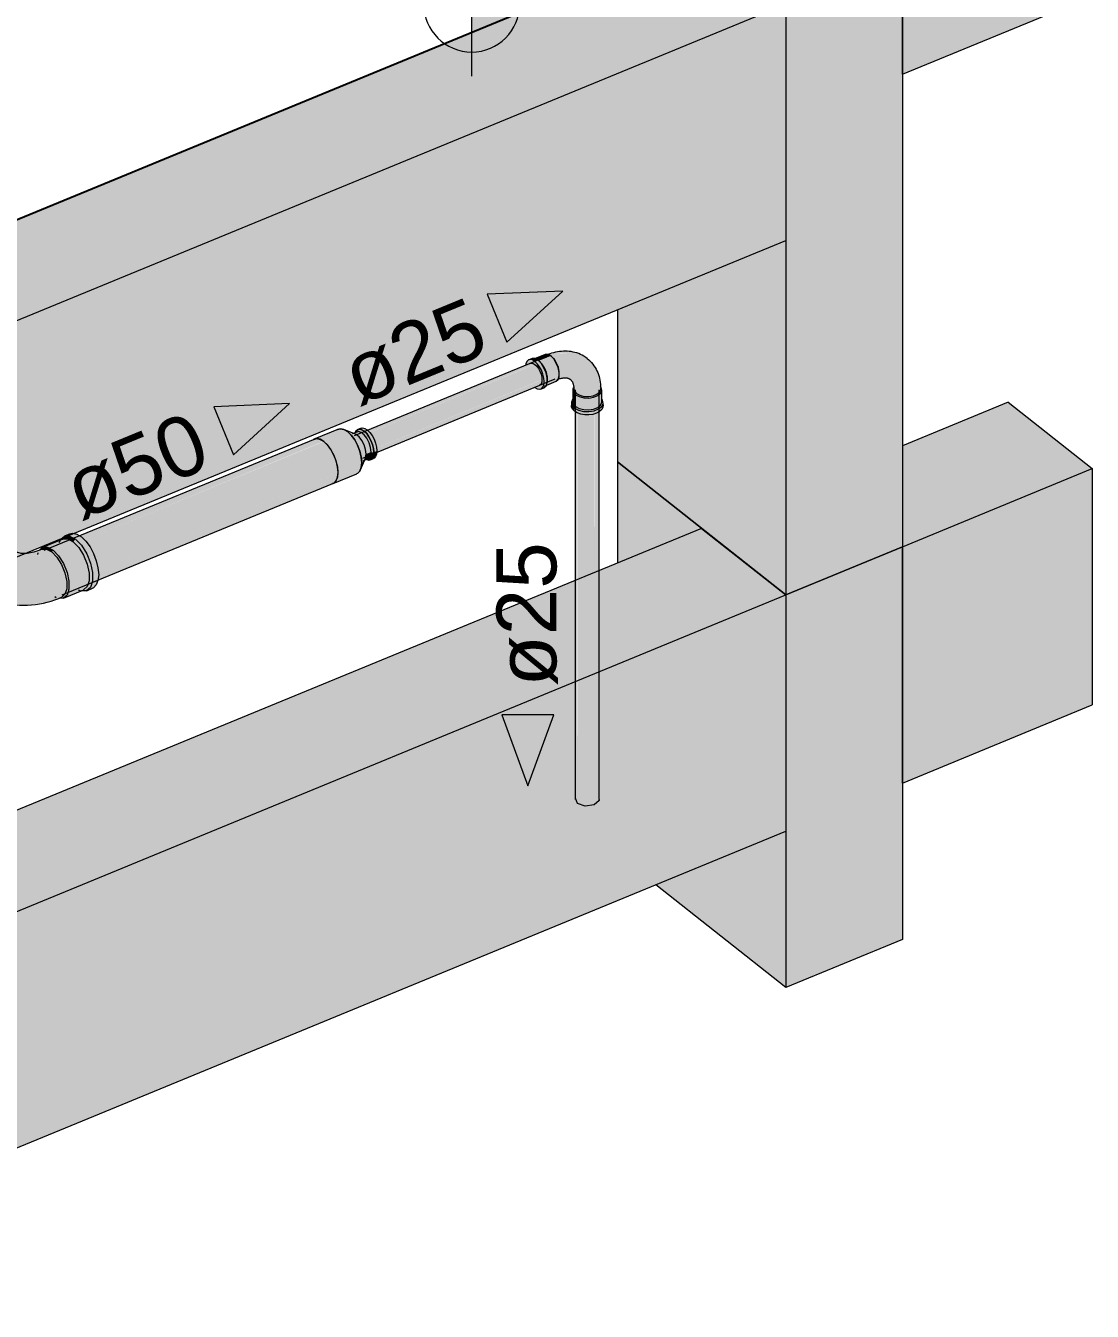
# Model space of a CAD drawing. Header units: metres. Extents: x 34 to 87, y -2.3 to 19.3.
# Drawn here: x 60.53 to 61.643, y 15.504 to 16.845 of the extents above; entities that cross this region are included whole.
import ezdxf

# ---------------------------------------------------------------- set-up
doc = ezdxf.new("R2010")
doc.units = ezdxf.units.M
for name, color, linetype, lineweight in [('A-COLS', 7, 'Continuous', 5), ('G-ANNO-DIMS', 7, 'Continuous', 5), ('P-PIPE', 7, 'Continuous', 5), ('P-PIPE-IDEN', 7, 'Continuous', 5), ('S-BEAM', 7, 'Continuous', 5)]:
    doc.layers.add(name, color=color, linetype=linetype, lineweight=lineweight)
doc.layers.add('A-FLOR', color=7, linetype='Continuous', lineweight=9, true_color=0x007f00)
doc.styles.add('Arial', font='arial.ttf', dxfattribs={"height": 0.0625})

# ---------------------------------------------------------------- blocks, each defined once
blk = doc.blocks.new('IFC_ifc-4-3D_DT_02')
at = {"layer": 'A-COLS', "true_color": 0x373737}
for points in [[(33.3939, 16.2515), (33.5155, 16.3016), (33.5155, 16.9177), (33.3939, 16.8676), (33.3939, 16.2981)], [(33.3939, 16.2515), (33.3939, 16.6212), (33.2183, 16.5489), (33.2183, 16.3903), (33.335, 16.2981)], [(33.3939, 15.8421), (33.5155, 15.8922), (33.5155, 16.3016), (33.3939, 16.2515), (33.3939, 16.0372)]]:
    blk.add_hatch(color=250, dxfattribs=at).paths.add_polyline_path(points)
h = blk.add_hatch(color=250, dxfattribs=at)
h.paths.add_polyline_path([(33.3939, 15.8421), (33.3939, 16.0051), (33.2583, 15.9493)])
h.paths.add_polyline_path([(33.2183, 16.2848), (33.3061, 16.3209), (33.2183, 16.3903), (33.2183, 16.2981)])
at = {"layer": 'S-BEAM', "true_color": 0x767657}
for points in [[(33.5155, 16.7944), (33.7136, 16.876), (33.7136, 16.9992), (33.5155, 16.9177), (33.5155, 16.815)], [(33.5155, 16.3016), (33.7136, 16.3832), (33.6259, 16.4525), (33.5155, 16.4071), (33.5155, 16.3832)], [(33.5155, 16.0552), (33.7136, 16.1367), (33.7136, 16.3832), (33.5155, 16.3016), (33.5155, 16.2515)], [(32.1776, 15.5044), (33.3939, 16.0051), (33.3939, 16.2515), (33.1993, 16.1715), (33.1993, 16.0372), (33.1943, 16.0325), (33.185, 16.0313), (33.1768, 16.0341), (33.1746, 16.0395), (33.1745, 16.1612), (32.1776, 15.7509)]]:
    blk.add_hatch(color=47, dxfattribs=at).paths.add_polyline_path(points)
h = blk.add_hatch(color=47, dxfattribs=at)
h.paths.add_polyline_path([(32.1776, 16.3669), (32.5268, 16.5106), (32.5268, 16.6162), (32.1776, 16.4724), (32.1776, 16.4363)])
h.paths.add_polyline_path([(32.5765, 16.5311), (33.3939, 16.8676), (33.3061, 16.937), (32.5765, 16.6366), (32.5765, 16.5566)])
h = blk.add_hatch(color=47, dxfattribs=at)
h.paths.add_polyline_path([(32.1776, 16.1205), (32.5401, 16.2697), (32.532, 16.2834), (32.527, 16.2983), (32.5255, 16.3087), (32.5249, 16.3162), (32.5241, 16.3172), (32.5231, 16.3229), (32.5229, 16.3396), (32.5221, 16.3406), (32.521, 16.3467), (32.5213, 16.3544), (32.5241, 16.3592), (32.5268, 16.3617), (32.5268, 16.5106), (32.1776, 16.3669)])
h.paths.add_polyline_path([(32.6027, 16.2955), (32.6397, 16.311), (32.6419, 16.3128), (32.649, 16.3154), (32.6504, 16.3158), (32.6515, 16.3156), (33.3939, 16.6212), (33.3939, 16.8676), (32.5765, 16.5311), (32.5766, 16.3618), (32.5804, 16.3578), (32.5822, 16.353), (32.5823, 16.3441), (32.5802, 16.339), (32.5802, 16.3205), (32.579, 16.3173), (32.5808, 16.3075), (32.5845, 16.301), (32.5898, 16.2969), (32.5943, 16.2956), (32.5995, 16.2955)])
h = blk.add_hatch(color=47, dxfattribs=at)
h.paths.add_polyline_path([(32.1776, 15.7509), (33.1746, 16.1613), (33.1745, 16.2667), (32.1776, 15.8564), (32.1776, 15.7812)])
h.paths.add_polyline_path([(33.1993, 16.1715), (33.3939, 16.2515), (33.3061, 16.3209), (33.1994, 16.277), (33.1994, 16.2515)])
at = {"layer": 'A-COLS', "color": 253, "lineweight": 18, "true_color": 0xaaaaaa}
for p, q in [((33.5155, 16.9177), (33.5155, 16.3016)), ((33.3939, 16.8676), (33.3939, 16.2515)), ((33.2183, 16.5489), (33.2183, 16.3903)), ((33.2183, 16.3903), (33.3939, 16.2515)), ((33.2183, 16.3903), (33.2183, 16.2848)), ((33.3939, 16.2515), (33.2183, 16.3903)), ((33.3939, 16.2515), (33.5155, 16.3016)), ((33.5155, 16.3016), (33.3939, 16.2515)), ((33.5155, 16.3016), (33.5155, 15.8922)), ((33.3939, 16.2515), (33.3939, 15.8421)), ((33.3939, 15.8421), (33.2583, 15.9493)), ((33.5155, 15.8922), (33.3939, 15.8421))]:
    blk.add_line(p, q, dxfattribs=at)
at = {"layer": 'A-FLOR', "color": 9, "lineweight": 25, "true_color": 0xaad4aa}
blk.add_line((32.1776, 16.4724), (33.3061, 16.937), dxfattribs=at)
at = {"layer": 'S-BEAM', "color": 253, "lineweight": 18, "true_color": 0xaaaaaa}
for p, q in [((33.3061, 16.937), (32.1776, 16.4724)), ((33.5155, 16.7944), (33.5155, 16.9177)), ((32.1776, 16.3669), (33.3939, 16.8676)), ((33.3939, 16.8676), (33.3939, 16.6212)), ((33.5155, 16.7944), (33.7136, 16.876)), ((32.1776, 16.1205), (33.3939, 16.6212)), ((33.6259, 16.4525), (33.5155, 16.4071)), ((33.6259, 16.4525), (33.7136, 16.3832)), ((33.5155, 16.3016), (33.7136, 16.3832)), ((33.7136, 16.3832), (33.7136, 16.1367)), ((33.3061, 16.3209), (32.1776, 15.8564)), ((33.3061, 16.3209), (33.3939, 16.2515)), ((33.5155, 16.0552), (33.5155, 16.3016)), ((32.1776, 15.7509), (33.3939, 16.2515)), ((33.3939, 16.2515), (33.3939, 16.0051)), ((33.5155, 16.0552), (33.7136, 16.1367)), ((32.1776, 15.5044), (33.3939, 16.0051))]:
    blk.add_line(p, q, dxfattribs=at)
blk = doc.blocks.new('AF_Soldavel_Bucha de Reducao Longa - Standard-3698040-3D_DT_02')
at = {"layer": 'P-PIPE', "true_color": 0x69503c}
for points in [[(32.927, 16.3792), (32.9517, 16.3894), (32.9511, 16.3957), (32.9498, 16.4013), (32.9474, 16.4075), (32.9444, 16.4132), (32.9403, 16.4185), (32.937, 16.4218), (32.9332, 16.4241), (32.9296, 16.4248), (32.9243, 16.423), (32.9042, 16.4145), (32.9049, 16.4146), (32.9087, 16.4137), (32.9127, 16.4112), (32.9162, 16.4077), (32.9197, 16.4029), (32.923, 16.3966), (32.9252, 16.3904), (32.9266, 16.3843), (32.927, 16.3793)], [(32.9517, 16.3894), (32.9563, 16.3984), (32.9558, 16.4031), (32.9537, 16.409), (32.9515, 16.4132), (32.949, 16.4164), (32.9456, 16.419), (32.9337, 16.4238), (32.937, 16.4218), (32.9418, 16.4167), (32.9447, 16.4126), (32.9474, 16.4075), (32.9503, 16.3992), (32.9513, 16.394), (32.9516, 16.3912)], [(32.9643, 16.4003), (32.9635, 16.406), (32.9622, 16.4103), (32.9607, 16.4138), (32.9581, 16.4181), (32.9557, 16.4209), (32.9542, 16.4223), (32.9511, 16.4239), (32.949, 16.4242), (32.947, 16.4236), (32.9455, 16.4218), (32.9453, 16.4206), (32.9482, 16.4218), (32.9517, 16.4205), (32.9545, 16.4181), (32.9576, 16.4138), (32.9599, 16.4086), (32.9611, 16.4042), (32.9617, 16.4005), (32.9639, 16.4003)], [(32.9643, 16.4003), (32.9675, 16.4016), (32.9667, 16.4073), (32.9655, 16.4114), (32.9646, 16.4139), (32.9617, 16.4189), (32.9589, 16.4222), (32.9569, 16.424), (32.9543, 16.4253), (32.9525, 16.4256), (32.9482, 16.4241), (32.9493, 16.4243), (32.9517, 16.4238), (32.9549, 16.4217), (32.957, 16.4195), (32.9601, 16.4149), (32.9619, 16.4112), (32.9633, 16.4068), (32.9641, 16.4025), (32.9642, 16.4011)], [(32.921, 16.3675), (32.923, 16.3684), (32.9252, 16.3709), (32.9266, 16.3749), (32.9269, 16.3806), (32.9263, 16.3857), (32.9248, 16.3919), (32.9223, 16.398), (32.9192, 16.4036), (32.9156, 16.4083), (32.9123, 16.4116), (32.9084, 16.4139), (32.9045, 16.4146), (32.9049, 16.4145), (32.9092, 16.4133), (32.9125, 16.4112), (32.9166, 16.4069), (32.9198, 16.4025), (32.9229, 16.3966), (32.9254, 16.3891), (32.9265, 16.3838), (32.9268, 16.3782), (32.9263, 16.3741), (32.9246, 16.3703), (32.9223, 16.3681)], [(32.9563, 16.3984), (32.9615, 16.4005), (32.9608, 16.4055), (32.9588, 16.4114), (32.9569, 16.415), (32.9542, 16.4185), (32.9511, 16.421), (32.9482, 16.4218), (32.9438, 16.4197), (32.9466, 16.4183), (32.9493, 16.4159), (32.9525, 16.4114), (32.9544, 16.4075), (32.9558, 16.4025), (32.9562, 16.3996)], [(32.9498, 16.3806), (32.9559, 16.3954), (32.9559, 16.3977), (32.9517, 16.3894), (32.9512, 16.3845)], [(32.9548, 16.3923), (32.9596, 16.3946), (32.961, 16.3971), (32.9615, 16.4005), (32.9563, 16.3984), (32.9553, 16.3936), (32.9548, 16.3923)], [(32.9593, 16.3921), (32.9613, 16.3927), (32.9632, 16.395), (32.964, 16.3971), (32.9643, 16.4003), (32.9614, 16.4003), (32.9606, 16.3962), (32.959, 16.394), (32.9563, 16.3929), (32.9571, 16.3925), (32.9582, 16.3923)], [(32.9613, 16.3927), (32.9649, 16.3943), (32.9662, 16.3957), (32.9672, 16.3983), (32.9675, 16.4016), (32.9643, 16.4003), (32.9639, 16.3969), (32.9627, 16.394), (32.9622, 16.3936)], [(32.9227, 16.368), (32.9475, 16.3783), (32.9498, 16.3806), (32.9512, 16.3845), (32.9517, 16.3894), (32.927, 16.3792), (32.9264, 16.374), (32.9249, 16.3704), (32.9227, 16.3681)]]:
    blk.add_hatch(color=27, dxfattribs=at).paths.add_polyline_path(points)
at = {"layer": 'P-PIPE'}
for p, q in [((32.9274, 16.4244), (32.9027, 16.4142)), ((32.9451, 16.4192), (32.9331, 16.4241)), ((32.951, 16.4253), (32.9478, 16.424)), ((32.9469, 16.4215), (32.9417, 16.4194)), ((32.9447, 16.4197), (32.9445, 16.4191)), ((32.9505, 16.382), (32.9555, 16.394)), ((32.9532, 16.3914), (32.9584, 16.3936)), ((32.9548, 16.3937), (32.9555, 16.3933)), ((32.9608, 16.3924), (32.964, 16.3937)), ((32.9219, 16.3676), (32.9466, 16.3778))]:
    blk.add_line(p, q, dxfattribs=at)
for points in [[(32.9266, 16.424, 0), (32.9296, 16.4248, 0), (32.9332, 16.4241, 0), (32.937, 16.4218, 0), (32.9408, 16.4181, 0), (32.9444, 16.4132, 0), (32.9474, 16.4075, 0), (32.9498, 16.4013, 0), (32.9512, 16.3952, 0), (32.9517, 16.3894, 0)], [(32.9517, 16.3894, 0), (32.9512, 16.3952, 0), (32.9498, 16.4013, 0), (32.9474, 16.4075, 0), (32.9444, 16.4132, 0), (32.9408, 16.4181, 0), (32.937, 16.4218, 0), (32.9332, 16.4241, 0), (32.9296, 16.4248, 0), (32.9266, 16.424, 0)], [(32.9643, 16.4003, 0), (32.9639, 16.4042, 0), (32.9629, 16.4084, 0), (32.9613, 16.4125, 0), (32.9593, 16.4164, 0), (32.9569, 16.4197, 0), (32.9543, 16.4222, 0), (32.9517, 16.4238, 0), (32.9493, 16.4243, 0), (32.9472, 16.4237, 0), (32.9456, 16.4221, 0), (32.9449, 16.4205, 0)], [(32.9449, 16.4205, 0), (32.9456, 16.4221, 0), (32.9472, 16.4237, 0), (32.9493, 16.4243, 0), (32.9517, 16.4238, 0), (32.9543, 16.4222, 0), (32.9569, 16.4197, 0), (32.9593, 16.4164, 0), (32.9613, 16.4125, 0), (32.9629, 16.4084, 0), (32.9639, 16.4042, 0), (32.9643, 16.4003, 0)], [(32.9504, 16.4251, 0), (32.9525, 16.4256, 0), (32.9549, 16.4251, 0), (32.9575, 16.4236, 0), (32.9601, 16.421, 0), (32.9625, 16.4177, 0), (32.9646, 16.4139, 0), (32.9662, 16.4097, 0), (32.9672, 16.4055, 0), (32.9675, 16.4016, 0)], [(32.927, 16.3792, 0), (32.9265, 16.385, 0), (32.925, 16.3912, 0), (32.9227, 16.3973, 0), (32.9196, 16.403, 0), (32.9161, 16.4079, 0), (32.9123, 16.4116, 0), (32.9084, 16.4139, 0), (32.9049, 16.4147, 0), (32.9018, 16.4138, 0), (32.9014, 16.4135, 0)], [(32.9019, 16.4136, 0), (32.9049, 16.4145, 0), (32.9085, 16.4137, 0), (32.9123, 16.4114, 0), (32.916, 16.4077, 0), (32.9196, 16.4029, 0), (32.9226, 16.3972, 0), (32.9249, 16.3912, 0), (32.9264, 16.385, 0), (32.9269, 16.3793, 0)], [(32.9563, 16.3984, 0), (32.9558, 16.4031, 0), (32.9542, 16.408, 0), (32.9519, 16.4126, 0), (32.949, 16.4164, 0), (32.9459, 16.4188, 0), (32.9451, 16.4192, 0)], [(32.9615, 16.4005, 0), (32.9609, 16.4052, 0), (32.9594, 16.4101, 0), (32.9571, 16.4148, 0), (32.9542, 16.4185, 0), (32.9511, 16.421, 0), (32.9482, 16.4218, 0), (32.9459, 16.4208, 0)], [(32.9555, 16.394, 0), (32.9558, 16.3946, 0), (32.9563, 16.3984, 0)], [(32.9643, 16.4003, 0), (32.9639, 16.3969, 0), (32.9629, 16.3943, 0), (32.9613, 16.3927, 0), (32.9593, 16.3921, 0), (32.9569, 16.3926, 0), (32.9562, 16.3929, 0)], [(32.9569, 16.3926, 0), (32.9593, 16.3921, 0), (32.9613, 16.3927, 0), (32.9629, 16.3943, 0), (32.9639, 16.3969, 0), (32.9643, 16.4003, 0)], [(32.9573, 16.3933, 0), (32.9594, 16.3942, 0), (32.9609, 16.3967, 0), (32.9615, 16.4005, 0)], [(32.9675, 16.4016, 0), (32.9672, 16.3983, 0), (32.9662, 16.3957, 0), (32.9646, 16.394, 0), (32.964, 16.3937, 0)], [(32.9517, 16.3894, 0), (32.9512, 16.3845, 0), (32.9498, 16.3806, 0), (32.9474, 16.3782, 0), (32.9462, 16.3776, 0)], [(32.9474, 16.3782, 0), (32.9498, 16.3806, 0), (32.9512, 16.3845, 0), (32.9517, 16.3894, 0)], [(32.9204, 16.3672, 0), (32.9227, 16.368, 0), (32.925, 16.3705, 0), (32.9265, 16.3743, 0), (32.927, 16.3792, 0)], [(32.9269, 16.3793, 0), (32.9264, 16.3744, 0), (32.9249, 16.3706, 0), (32.9226, 16.3682, 0), (32.9214, 16.3676, 0)]]:
    blk.add_polyline3d(points, dxfattribs=at)
blk = doc.blocks.new('AF_Soldavel_Curva 45_90 - Standard-3631512-3D_DT_02')
at = {"layer": 'P-PIPE', "true_color": 0x69503c}
h = blk.add_hatch(color=27, dxfattribs=at)
h.paths.add_polyline_path([(33.1756, 16.4616), (33.1745, 16.4684), (33.1718, 16.4736), (33.1713, 16.4738), (33.1737, 16.4639), (33.1753, 16.462)])
h.paths.add_polyline_path([(33.1841, 16.4999), (33.1776, 16.5031), (33.168, 16.5055), (33.1574, 16.5052), (33.1466, 16.502), (33.1498, 16.5002), (33.1592, 16.5032), (33.1685, 16.5041), (33.1776, 16.5027), (33.1835, 16.5002)])
for points in [[(33.1884, 16.4583), (33.1935, 16.4593), (33.1976, 16.4612), (33.1998, 16.463), (33.2009, 16.4661), (33.1999, 16.4761), (33.1982, 16.4818), (33.1939, 16.4904), (33.1896, 16.4954), (33.1835, 16.5002), (33.1768, 16.503), (33.1684, 16.5041), (33.1579, 16.5027), (33.1498, 16.5002), (33.1532, 16.4962), (33.1556, 16.4919), (33.157, 16.488), (33.1578, 16.483), (33.1576, 16.4793), (33.1566, 16.476), (33.1629, 16.4775), (33.1661, 16.4769), (33.169, 16.4761), (33.1721, 16.4733), (33.1748, 16.4675), (33.1756, 16.4616), (33.1795, 16.4595), (33.1841, 16.4585), (33.1882, 16.4583)], [(33.1371, 16.4659), (33.1391, 16.4665), (33.1409, 16.4687), (33.1417, 16.4714), (33.1419, 16.4745), (33.1412, 16.4793), (33.1403, 16.4826), (33.1391, 16.4857), (33.1361, 16.4909), (33.1345, 16.493), (33.1323, 16.495), (33.129, 16.4967), (33.1271, 16.4969), (33.1253, 16.4962), (33.1237, 16.4943), (33.1229, 16.4915), (33.1229, 16.4911), (33.1287, 16.4933), (33.131, 16.4926), (33.1326, 16.4915), (33.1348, 16.4891), (33.136, 16.4875), (33.1375, 16.4847), (33.1391, 16.4796), (33.1395, 16.4776), (33.1396, 16.4757), (33.1394, 16.4732), (33.1384, 16.471), (33.1371, 16.47), (33.1323, 16.4679), (33.1348, 16.4664), (33.136, 16.4662)], [(33.1323, 16.495), (33.1353, 16.4965), (33.1323, 16.4982), (33.1294, 16.4981), (33.1275, 16.497), (33.1301, 16.4964), (33.1308, 16.496)], [(33.1391, 16.4665), (33.1424, 16.4681), (33.144, 16.4697), (33.1451, 16.4739), (33.1449, 16.4786), (33.1434, 16.4844), (33.1409, 16.4897), (33.1389, 16.493), (33.1355, 16.4963), (33.1325, 16.4949), (33.1356, 16.4915), (33.1378, 16.4882), (33.1393, 16.4854), (33.1412, 16.4795), (33.1417, 16.4766), (33.1419, 16.4727), (33.1413, 16.4697), (33.1407, 16.4681)], [(33.1367, 16.4957), (33.1489, 16.5007), (33.1458, 16.5023), (33.1432, 16.5023), (33.1327, 16.498), (33.1358, 16.4962)], [(33.1451, 16.473), (33.1454, 16.4753), (33.1452, 16.4795), (33.1439, 16.4845), (33.1417, 16.4894), (33.1389, 16.4934), (33.1358, 16.4962), (33.1362, 16.4957), (33.1395, 16.4919), (33.1424, 16.4868), (33.1442, 16.4817), (33.1451, 16.4776), (33.1451, 16.4731)], [(33.1441, 16.47), (33.1552, 16.4749), (33.1566, 16.4764), (33.1576, 16.4793), (33.1576, 16.4836), (33.1559, 16.4899), (33.1536, 16.4947), (33.1509, 16.4986), (33.1489, 16.5007), (33.1368, 16.4955), (33.1404, 16.4915), (33.1429, 16.4869), (33.1445, 16.4828), (33.1454, 16.4777), (33.1452, 16.4733), (33.1441, 16.4701)], [(33.1576, 16.4793), (33.1578, 16.481), (33.1576, 16.4856), (33.1565, 16.4897), (33.1545, 16.4941), (33.1519, 16.498), (33.1498, 16.5002), (33.1493, 16.5002), (33.1526, 16.4965), (33.1551, 16.4919), (33.1565, 16.4884), (33.1576, 16.4822), (33.1576, 16.4794)], [(33.1747, 16.448), (33.1745, 16.4606), (33.1724, 16.463), (33.1719, 16.4645), (33.1722, 16.4522), (33.1724, 16.4507), (33.1746, 16.4481)], [(33.1747, 16.4603), (33.1756, 16.4616), (33.1733, 16.4647), (33.1725, 16.4675), (33.172, 16.4657), (33.1726, 16.4629), (33.1747, 16.4604)], [(33.1885, 16.4568), (33.1943, 16.4579), (33.1984, 16.4599), (33.2007, 16.4619), (33.202, 16.4649), (33.2015, 16.4677), (33.2008, 16.4683), (33.201, 16.4657), (33.1993, 16.4626), (33.1967, 16.4605), (33.1918, 16.4589), (33.1878, 16.4583), (33.1824, 16.4588), (33.1785, 16.46), (33.1756, 16.4616), (33.1747, 16.4603), (33.1791, 16.4581), (33.1833, 16.457), (33.1884, 16.4568)], [(33.1885, 16.4445), (33.1943, 16.4456), (33.1984, 16.4476), (33.2008, 16.4496), (33.202, 16.4524), (33.2018, 16.4642), (33.2007, 16.4619), (33.1978, 16.4594), (33.193, 16.4575), (33.1882, 16.4568), (33.1833, 16.457), (33.1785, 16.4583), (33.1747, 16.4603), (33.1747, 16.448), (33.179, 16.4458), (33.1833, 16.4447), (33.1881, 16.4445)], [(33.1736, 16.4464), (33.1745, 16.4482), (33.1723, 16.4513), (33.1719, 16.4551), (33.1716, 16.4551), (33.1705, 16.4524), (33.1711, 16.4493), (33.1724, 16.4478)], [(33.1736, 16.4431), (33.1736, 16.4464), (33.1711, 16.4493), (33.1705, 16.451), (33.1705, 16.4477), (33.1715, 16.4453), (33.1724, 16.4443)], [(33.1886, 16.4426), (33.1943, 16.4435), (33.1994, 16.4459), (33.202, 16.4481), (33.2034, 16.4512), (33.2028, 16.4545), (33.202, 16.455), (33.2018, 16.4518), (33.2004, 16.4493), (33.1978, 16.4471), (33.193, 16.4452), (33.1881, 16.4445), (33.1819, 16.4451), (33.1785, 16.4459), (33.1746, 16.4479), (33.1736, 16.4464), (33.1785, 16.4439), (33.1833, 16.4428), (33.1886, 16.4426)], [(33.1886, 16.4393), (33.1943, 16.4403), (33.1978, 16.4416), (33.2004, 16.4433), (33.202, 16.4448), (33.2033, 16.4471), (33.2033, 16.4509), (33.202, 16.4481), (33.1982, 16.4451), (33.193, 16.4433), (33.1881, 16.4426), (33.1817, 16.4431), (33.1768, 16.4446), (33.1736, 16.4464), (33.1736, 16.4431), (33.1768, 16.4412), (33.1816, 16.4398), (33.1859, 16.4393), (33.1885, 16.4393)]]:
    blk.add_hatch(color=27, dxfattribs=at).paths.add_polyline_path(points)
at = {"layer": 'P-PIPE'}
for p, q in [((33.1293, 16.4981), (33.126, 16.4967)), ((33.1431, 16.5023), (33.131, 16.4973)), ((33.1356, 16.4965), (33.1343, 16.4972)), ((33.1367, 16.4957), (33.1344, 16.4971)), ((33.1498, 16.5002), (33.1471, 16.5017)), ((33.1485, 16.501), (33.1475, 16.5016)), ((33.1573, 16.4779), (33.1576, 16.479)), ((33.1386, 16.4662), (33.1418, 16.4676)), ((33.1424, 16.4693), (33.1546, 16.4743)), ((33.1448, 16.4717), (33.1452, 16.4731)), ((33.1719, 16.4654), (33.1719, 16.4531)), ((33.2021, 16.4531), (33.2021, 16.4654)), ((33.1705, 16.4519), (33.1705, 16.4486)), ((33.2035, 16.4486), (33.2035, 16.4519))]:
    blk.add_line(p, q, dxfattribs=at)
for points in [[(33.1869, 16.498, 0), (33.1853, 16.4992, 0), (33.1835, 16.5004, 0), (33.1817, 16.5014, 0), (33.1799, 16.5023, 0), (33.178, 16.5031, 0), (33.1761, 16.5038, 0), (33.1741, 16.5044, 0), (33.1721, 16.5048, 0), (33.1701, 16.5052, 0), (33.1681, 16.5055, 0), (33.166, 16.5056, 0), (33.164, 16.5057, 0), (33.162, 16.5057, 0), (33.1599, 16.5055, 0), (33.1579, 16.5053, 0), (33.1558, 16.505, 0), (33.1538, 16.5046, 0), (33.1518, 16.5041, 0), (33.1498, 16.5036, 0), (33.1479, 16.5029, 0), (33.1459, 16.5022, 0), (33.1444, 16.5016, 0)], [(33.1323, 16.495, 0), (33.1298, 16.4966, 0), (33.1275, 16.497, 0), (33.1255, 16.4965, 0), (33.124, 16.4949, 0), (33.123, 16.4924, 0), (33.1228, 16.4911, 0)], [(33.1271, 16.4928, 0), (33.1287, 16.4933, 0), (33.1304, 16.4929, 0), (33.1323, 16.4918, 0)], [(33.1356, 16.4964, 0), (33.1323, 16.4982, 0), (33.1294, 16.4981, 0)], [(33.1323, 16.4679, 0), (33.1348, 16.4664, 0), (33.1371, 16.4659, 0), (33.1391, 16.4665, 0), (33.1407, 16.4681, 0), (33.1416, 16.4706, 0), (33.142, 16.4739, 0), (33.1416, 16.4776, 0), (33.1407, 16.4817, 0), (33.1391, 16.4857, 0), (33.1371, 16.4894, 0), (33.1348, 16.4926, 0), (33.1323, 16.495, 0)], [(33.1323, 16.4918, 0), (33.1342, 16.4899, 0), (33.136, 16.4875, 0), (33.1375, 16.4847, 0), (33.1387, 16.4816, 0), (33.1394, 16.4786, 0), (33.1396, 16.4757, 0), (33.1394, 16.4732, 0), (33.1387, 16.4713, 0), (33.1375, 16.4701, 0), (33.1371, 16.4699, 0)], [(33.1418, 16.4675, 0), (33.1439, 16.4694, 0), (33.1451, 16.473, 0), (33.1451, 16.4777, 0), (33.1439, 16.483, 0), (33.1418, 16.4883, 0), (33.1389, 16.493, 0), (33.1356, 16.4964, 0)], [(33.1452, 16.4731, 0), (33.1454, 16.4743, 0), (33.1454, 16.4786, 0), (33.1444, 16.4834, 0), (33.1424, 16.4883, 0), (33.1397, 16.4926, 0), (33.1367, 16.4957, 0)], [(33.1489, 16.5007, 0), (33.1458, 16.5023, 0), (33.1432, 16.5023, 0)], [(33.1545, 16.4743, 0), (33.1565, 16.476, 0), (33.1576, 16.4793, 0), (33.1576, 16.4836, 0), (33.1565, 16.4885, 0), (33.1545, 16.4933, 0), (33.1519, 16.4976, 0), (33.1489, 16.5007, 0)], [(33.1571, 16.4776, 0), (33.1578, 16.4803, 0), (33.1578, 16.4843, 0), (33.1569, 16.4888, 0), (33.155, 16.4933, 0), (33.1526, 16.4973, 0), (33.1498, 16.5002, 0)], [(33.1869, 16.498, 0), (33.1885, 16.4967, 0), (33.19, 16.4952, 0), (33.1914, 16.4937, 0), (33.1927, 16.4922, 0), (33.1939, 16.4905, 0), (33.1951, 16.4888, 0), (33.1961, 16.487, 0), (33.197, 16.4852, 0), (33.1978, 16.4833, 0), (33.1986, 16.4814, 0), (33.1992, 16.4794, 0), (33.1997, 16.4775, 0), (33.2001, 16.4755, 0), (33.2005, 16.4735, 0), (33.2007, 16.4714, 0), (33.2009, 16.4694, 0), (33.201, 16.4673, 0), (33.201, 16.4663, 0)], [(33.1695, 16.476, 0), (33.1692, 16.4762, 0), (33.1689, 16.4764, 0), (33.1685, 16.4766, 0), (33.1682, 16.4768, 0), (33.1678, 16.4769, 0), (33.1673, 16.4771, 0), (33.1668, 16.4772, 0), (33.1663, 16.4774, 0), (33.1658, 16.4775, 0), (33.1652, 16.4775, 0), (33.1645, 16.4776, 0), (33.1638, 16.4776, 0), (33.1631, 16.4776, 0), (33.1623, 16.4776, 0), (33.1615, 16.4775, 0), (33.1607, 16.4773, 0), (33.1598, 16.4772, 0), (33.1588, 16.4769, 0), (33.1579, 16.4767, 0), (33.1569, 16.4764, 0), (33.1559, 16.476, 0), (33.1551, 16.4757, 0)], [(33.1695, 16.476, 0), (33.1698, 16.4757, 0), (33.1701, 16.4754, 0), (33.1703, 16.4752, 0), (33.1706, 16.4748, 0), (33.1709, 16.4745, 0), (33.1711, 16.4741, 0), (33.1714, 16.4737, 0), (33.1716, 16.4732, 0), (33.1718, 16.4727, 0), (33.172, 16.4721, 0), (33.1722, 16.4715, 0), (33.1724, 16.4708, 0), (33.1726, 16.4701, 0), (33.1727, 16.4694, 0), (33.1728, 16.4685, 0), (33.1729, 16.4677, 0), (33.1729, 16.4668, 0), (33.1729, 16.4663, 0)], [(33.1724, 16.4677, 0), (33.1719, 16.466, 0), (33.1724, 16.463, 0), (33.1747, 16.4603, 0)], [(33.1729, 16.4663, 0), (33.1735, 16.4641, 0), (33.1756, 16.4616, 0)], [(33.1747, 16.4603, 0), (33.1785, 16.4583, 0), (33.1833, 16.457, 0), (33.1885, 16.4568, 0), (33.1935, 16.4576, 0), (33.1978, 16.4594, 0), (33.2007, 16.4619, 0), (33.202, 16.4648, 0), (33.2015, 16.4677, 0), (33.2009, 16.4687, 0)], [(33.1756, 16.4616, 0), (33.1791, 16.4597, 0), (33.1835, 16.4585, 0), (33.1884, 16.4583, 0), (33.1931, 16.4591, 0), (33.197, 16.4607, 0), (33.1998, 16.463, 0), (33.201, 16.4657, 0), (33.201, 16.4668, 0)], [(33.1719, 16.4558, 0), (33.1705, 16.4526, 0), (33.1711, 16.4493, 0), (33.1736, 16.4464, 0)], [(33.1719, 16.4537, 0), (33.1724, 16.4507, 0), (33.1747, 16.448, 0)], [(33.1736, 16.4464, 0), (33.1777, 16.4441, 0), (33.1829, 16.4428, 0), (33.1886, 16.4426, 0), (33.1942, 16.4434, 0), (33.1988, 16.4454, 0), (33.202, 16.4481, 0), (33.2034, 16.4512, 0), (33.2028, 16.4545, 0), (33.2022, 16.4555, 0)], [(33.1747, 16.448, 0), (33.1785, 16.4459, 0), (33.1833, 16.4447, 0), (33.1885, 16.4445, 0), (33.1935, 16.4453, 0), (33.1978, 16.4471, 0), (33.2007, 16.4495, 0), (33.202, 16.4524, 0), (33.2021, 16.4531, 0)], [(33.1736, 16.4431, 0), (33.1715, 16.4453, 0), (33.1705, 16.4477, 0), (33.1705, 16.4491, 0)], [(33.2034, 16.4496, 0), (33.2033, 16.4471, 0), (33.202, 16.4448, 0), (33.1998, 16.4427, 0), (33.1966, 16.441, 0), (33.1928, 16.4398, 0), (33.1886, 16.4393, 0), (33.1843, 16.4393, 0), (33.1802, 16.44, 0), (33.1765, 16.4413, 0), (33.1736, 16.4431, 0)]]:
    blk.add_polyline3d(points, dxfattribs=at)
blk = doc.blocks.new('AF_Soldavel_Curva 45_90 - Standard-3705015-3D_DT_02')
at = {"layer": 'P-PIPE', "true_color": 0x69503c}
for points in [[(32.5548, 16.3341), (32.5641, 16.3357), (32.5696, 16.3374), (32.5763, 16.3413), (32.5797, 16.3444), (32.582, 16.3488), (32.582, 16.3539), (32.5804, 16.3578), (32.5765, 16.3618), (32.5763, 16.3493), (32.5745, 16.3457), (32.571, 16.3426), (32.565, 16.3396), (32.5593, 16.3381), (32.5542, 16.3374), (32.5467, 16.3377), (32.5401, 16.339), (32.5356, 16.3407), (32.5312, 16.3434), (32.5283, 16.3465), (32.5268, 16.3501), (32.5267, 16.3616), (32.5236, 16.3588), (32.5213, 16.3544), (32.5213, 16.3492), (32.5229, 16.3453), (32.5268, 16.3412), (32.5322, 16.338), (32.5401, 16.3354), (32.548, 16.3342), (32.5548, 16.3341)], [(32.5267, 16.3351), (32.5265, 16.3416), (32.5229, 16.3453), (32.5211, 16.3498), (32.5212, 16.3453), (32.5221, 16.3406), (32.5265, 16.3354)], [(32.5548, 16.328), (32.5657, 16.3299), (32.5737, 16.3332), (32.5797, 16.3382), (32.5823, 16.3444), (32.582, 16.3488), (32.5797, 16.3444), (32.5745, 16.34), (32.5696, 16.3374), (32.5608, 16.3349), (32.5542, 16.3341), (32.5463, 16.3343), (32.5391, 16.3356), (32.5312, 16.3386), (32.5267, 16.3413), (32.5268, 16.3351), (32.5344, 16.3309), (32.5449, 16.3284), (32.5546, 16.328)], [(32.5284, 16.3121), (32.5283, 16.3335), (32.5239, 16.3385), (32.5231, 16.3394), (32.5231, 16.3229), (32.5241, 16.3172), (32.5283, 16.3123)], [(32.5546, 16.3267), (32.565, 16.3286), (32.5722, 16.3316), (32.5737, 16.3332), (32.5641, 16.3295), (32.5542, 16.328), (32.5441, 16.3284), (32.5344, 16.3309), (32.5268, 16.335), (32.5284, 16.3334), (32.5361, 16.3293), (32.5446, 16.3271), (32.5544, 16.3267)], [(32.5546, 16.3054), (32.5641, 16.307), (32.5727, 16.3107), (32.5778, 16.315), (32.5802, 16.3205), (32.5802, 16.3394), (32.5797, 16.3382), (32.5763, 16.335), (32.5718, 16.3314), (32.5641, 16.3282), (32.5542, 16.3267), (32.5441, 16.3272), (32.5351, 16.3297), (32.5284, 16.3334), (32.5284, 16.3121), (32.5359, 16.3081), (32.5446, 16.3058), (32.5542, 16.3054)], [(32.6033, 16.2409), (32.6239, 16.2441), (32.6387, 16.2489), (32.6424, 16.2526), (32.6441, 16.2582), (32.644, 16.2663), (32.6417, 16.2757), (32.6381, 16.284), (32.6332, 16.2915), (32.6285, 16.2964), (32.6164, 16.2929), (32.6075, 16.292), (32.598, 16.2932), (32.5896, 16.2968), (32.5841, 16.3013), (32.5803, 16.3087), (32.579, 16.3176), (32.5777, 16.3149), (32.571, 16.3094), (32.5625, 16.3062), (32.5542, 16.3049), (32.5442, 16.3055), (32.5356, 16.3079), (32.5296, 16.3112), (32.5312, 16.2946), (32.5345, 16.2821), (32.5404, 16.2702), (32.5485, 16.2601), (32.5597, 16.2517), (32.5688, 16.2469), (32.5843, 16.2423), (32.6, 16.2411)], [(32.6533, 16.3096), (32.6594, 16.3121), (32.6543, 16.315), (32.6502, 16.3157), (32.644, 16.3137), (32.6425, 16.3128), (32.6471, 16.3129), (32.6521, 16.3102)], [(32.5544, 16.3049), (32.5642, 16.3066), (32.572, 16.3101), (32.5711, 16.3098), (32.5635, 16.3069), (32.5542, 16.3054), (32.5442, 16.3059), (32.5346, 16.3087), (32.5382, 16.307), (32.545, 16.3053), (32.5542, 16.3049)], [(32.6298, 16.2982), (32.6509, 16.3068), (32.6451, 16.3099), (32.6401, 16.3098), (32.6196, 16.3012), (32.6241, 16.3013), (32.629, 16.2986)], [(32.6406, 16.2481), (32.6621, 16.2572), (32.6654, 16.2601), (32.6674, 16.2662), (32.6672, 16.2749), (32.665, 16.2846), (32.6616, 16.2928), (32.6564, 16.3011), (32.6509, 16.3068), (32.6299, 16.2981), (32.6356, 16.2922), (32.6406, 16.2842), (32.6445, 16.2744), (32.6464, 16.2657), (32.6464, 16.2575), (32.644, 16.2511), (32.6417, 16.2491)], [(32.6509, 16.3068), (32.6533, 16.3096), (32.6471, 16.3129), (32.6417, 16.3128), (32.6377, 16.3089), (32.6401, 16.3098), (32.6451, 16.3099), (32.6503, 16.3071)], [(32.6648, 16.2558), (32.6725, 16.2593), (32.675, 16.2619), (32.6768, 16.267), (32.6774, 16.2726), (32.6767, 16.2796), (32.6745, 16.2882), (32.672, 16.2948), (32.6684, 16.3016), (32.6632, 16.3083), (32.6594, 16.3121), (32.6533, 16.3096), (32.66, 16.3023), (32.6653, 16.2935), (32.6691, 16.2836), (32.671, 16.2736), (32.671, 16.2659), (32.6689, 16.2593), (32.6654, 16.2563)], [(32.6285, 16.2964), (32.6298, 16.2982), (32.6241, 16.3013), (32.6191, 16.3012), (32.6167, 16.2988), (32.6191, 16.2993), (32.623, 16.2993), (32.6266, 16.2974)], [(32.6359, 16.248), (32.6406, 16.2481), (32.6445, 16.2518), (32.6464, 16.2582), (32.6464, 16.2657), (32.644, 16.2759), (32.6406, 16.2842), (32.6355, 16.2923), (32.6298, 16.2981), (32.6285, 16.2964), (32.6339, 16.2907), (32.6387, 16.2831), (32.6425, 16.273), (32.6441, 16.2652), (32.644, 16.2574), (32.642, 16.2518), (32.6385, 16.2489), (32.6362, 16.2481)]]:
    blk.add_hatch(color=27, dxfattribs=at).paths.add_polyline_path(points)
h = blk.add_hatch(color=27, dxfattribs=at)
h.paths.add_polyline_path([(32.5297, 16.3106), (32.5296, 16.3112), (32.5289, 16.3115)])
h.paths.add_polyline_path([(32.5485, 16.2601), (32.5404, 16.2702), (32.5345, 16.2823), (32.5308, 16.2961), (32.5297, 16.3106), (32.5249, 16.3161), (32.526, 16.3042), (32.5274, 16.2972), (32.532, 16.2834), (32.5404, 16.2691), (32.5482, 16.2604)])
h.paths.add_polyline_path([(32.6075, 16.292), (32.6191, 16.2934), (32.6285, 16.2964), (32.6225, 16.2993), (32.6172, 16.299), (32.6039, 16.2955), (32.5943, 16.2956), (32.59, 16.2966), (32.598, 16.2932), (32.607, 16.292)])
h = blk.add_hatch(color=27, dxfattribs=at)
h.paths.add_polyline_path([(32.6594, 16.2557), (32.6648, 16.2558), (32.6689, 16.2593), (32.671, 16.2665), (32.671, 16.2747), (32.6685, 16.2856), (32.6648, 16.2946), (32.6594, 16.3032), (32.6533, 16.3096), (32.6509, 16.3068), (32.6568, 16.3005), (32.6619, 16.2922), (32.6654, 16.2836), (32.6674, 16.273), (32.6672, 16.2657), (32.6654, 16.2601), (32.6615, 16.2567), (32.6594, 16.2557)])
h.paths.add_polyline_path([(32.6674, 16.2619), (32.6674, 16.2619), (32.6674, 16.263)])
h.paths.add_polyline_path([(32.6674, 16.2657), (32.6674, 16.2659), (32.6674, 16.2659)])
at = {"layer": 'P-PIPE'}
for p, q in [((32.5209, 16.3516), (32.5209, 16.3454)), ((32.523, 16.3429), (32.523, 16.3217)), ((32.5803, 16.3217), (32.5803, 16.3429)), ((32.5824, 16.3454), (32.5824, 16.3516)), ((32.5248, 16.3369), (32.5266, 16.335)), ((32.5284, 16.3334), (32.5251, 16.3368)), ((32.5767, 16.335), (32.5785, 16.3369)), ((32.529, 16.3117), (32.5302, 16.3108)), ((32.5731, 16.3108), (32.5743, 16.3117)), ((32.6399, 16.3098), (32.6189, 16.3011)), ((32.6372, 16.3084), (32.6359, 16.3057)), ((32.6477, 16.3152), (32.6416, 16.3127)), ((32.6141, 16.2953), (32.6136, 16.2937)), ((32.6317, 16.2497), (32.6332, 16.2489)), ((32.6408, 16.2482), (32.6618, 16.2568)), ((32.656, 16.2568), (32.6588, 16.2559)), ((32.665, 16.2559), (32.6711, 16.2584))]:
    blk.add_line(p, q, dxfattribs=at)
for points in [[(32.5266, 16.3618, 0), (32.5236, 16.3588, 0), (32.5213, 16.3544, 0), (32.5211, 16.3498, 0), (32.5229, 16.3453, 0), (32.5267, 16.3413, 0)], [(32.5267, 16.3413, 0), (32.5322, 16.338, 0), (32.5391, 16.3356, 0), (32.5467, 16.3343, 0), (32.5548, 16.3341, 0), (32.5626, 16.3352, 0), (32.5696, 16.3374, 0), (32.5755, 16.3405, 0), (32.5797, 16.3444, 0), (32.582, 16.3488, 0), (32.5822, 16.3534, 0), (32.5804, 16.3578, 0), (32.5766, 16.3618, 0)], [(32.5267, 16.3351, 0), (32.5221, 16.3406, 0), (32.521, 16.3467, 0)], [(32.5314, 16.3432, 0), (32.5283, 16.3465, 0), (32.5268, 16.3501, 0), (32.5267, 16.3525, 0)], [(32.5824, 16.3458, 0), (32.5823, 16.3441, 0), (32.5797, 16.3382, 0), (32.5737, 16.3332, 0), (32.565, 16.3296, 0), (32.5548, 16.328, 0), (32.5441, 16.3284, 0), (32.5344, 16.3309, 0), (32.5267, 16.3351, 0)], [(32.5765, 16.353, 0), (32.5763, 16.3493, 0), (32.5745, 16.3457, 0), (32.571, 16.3426, 0), (32.5663, 16.34, 0), (32.5605, 16.3382, 0), (32.5542, 16.3374, 0), (32.5477, 16.3375, 0), (32.5414, 16.3386, 0), (32.5359, 16.3405, 0), (32.5314, 16.3432, 0)], [(32.5778, 16.3363, 0), (32.5722, 16.3316, 0), (32.5641, 16.3282, 0), (32.5546, 16.3267, 0), (32.5446, 16.3271, 0), (32.5356, 16.3294, 0), (32.5284, 16.3334, 0)], [(32.5284, 16.3121, 0), (32.5241, 16.3172, 0), (32.5231, 16.3229, 0)], [(32.5529, 16.2563, 0), (32.5497, 16.2589, 0), (32.5467, 16.2618, 0), (32.5439, 16.2648, 0), (32.5412, 16.268, 0), (32.5388, 16.2713, 0), (32.5365, 16.2748, 0), (32.5344, 16.2784, 0), (32.5326, 16.2821, 0), (32.5309, 16.2859, 0), (32.5295, 16.2897, 0), (32.5282, 16.2936, 0), (32.5271, 16.2976, 0), (32.5262, 16.3017, 0), (32.5255, 16.3057, 0), (32.525, 16.3098, 0), (32.5247, 16.314, 0), (32.5245, 16.3182, 0), (32.5245, 16.3203, 0)], [(32.5803, 16.322, 0), (32.5802, 16.3205, 0), (32.5778, 16.315, 0), (32.5722, 16.3103, 0), (32.5641, 16.307, 0), (32.5546, 16.3054, 0), (32.5446, 16.3058, 0), (32.5356, 16.3082, 0), (32.5284, 16.3121, 0)], [(32.5866, 16.2989, 0), (32.5859, 16.2994, 0), (32.5852, 16.3001, 0), (32.5846, 16.3008, 0), (32.584, 16.3015, 0), (32.5834, 16.3023, 0), (32.5828, 16.3032, 0), (32.5822, 16.3042, 0), (32.5817, 16.3052, 0), (32.5812, 16.3064, 0), (32.5807, 16.3076, 0), (32.5803, 16.309, 0), (32.5799, 16.3105, 0), (32.5795, 16.312, 0), (32.5793, 16.3137, 0), (32.579, 16.3154, 0), (32.5789, 16.3173, 0), (32.5788, 16.3193, 0), (32.5788, 16.3203, 0)], [(32.6466, 16.3147, 0), (32.6504, 16.3158, 0), (32.6547, 16.3149, 0), (32.6594, 16.3121, 0)], [(32.5752, 16.3125, 0), (32.5711, 16.3095, 0), (32.5635, 16.3063, 0), (32.5544, 16.3049, 0), (32.545, 16.3053, 0), (32.5364, 16.3075, 0), (32.5296, 16.3112, 0)], [(32.6374, 16.3088, 0), (32.6377, 16.3092, 0), (32.6417, 16.3128, 0), (32.6471, 16.3129, 0), (32.6533, 16.3096, 0)], [(32.6401, 16.3098, 0), (32.6451, 16.3099, 0), (32.6509, 16.3068, 0)], [(32.6509, 16.3068, 0), (32.6566, 16.3009, 0), (32.6616, 16.2928, 0), (32.6654, 16.2836, 0), (32.6674, 16.2743, 0), (32.6674, 16.2662, 0), (32.6654, 16.2601, 0), (32.6616, 16.2567, 0)], [(32.6533, 16.3096, 0), (32.6594, 16.3032, 0), (32.6649, 16.2945, 0), (32.6689, 16.2846, 0), (32.671, 16.2747, 0), (32.671, 16.2659, 0), (32.6689, 16.2593, 0), (32.6648, 16.2558, 0), (32.6594, 16.2557, 0)], [(32.6594, 16.3121, 0), (32.664, 16.3075, 0), (32.6684, 16.3016, 0), (32.6721, 16.2946, 0), (32.6749, 16.2871, 0), (32.6767, 16.2796, 0), (32.6774, 16.2726, 0), (32.6767, 16.2665, 0), (32.6749, 16.2619, 0), (32.6721, 16.2589, 0), (32.6707, 16.2582, 0)], [(32.5866, 16.2989, 0), (32.5873, 16.2983, 0), (32.588, 16.2978, 0), (32.5888, 16.2974, 0), (32.5897, 16.297, 0), (32.5906, 16.2966, 0), (32.5916, 16.2962, 0), (32.5927, 16.2959, 0), (32.5939, 16.2956, 0), (32.5951, 16.2954, 0), (32.5964, 16.2952, 0), (32.5979, 16.2951, 0), (32.5994, 16.2951, 0), (32.601, 16.2951, 0), (32.6027, 16.2952, 0), (32.6044, 16.2954, 0), (32.6063, 16.2957, 0), (32.6082, 16.296, 0), (32.6102, 16.2965, 0), (32.6122, 16.2971, 0), (32.6143, 16.2978, 0), (32.6165, 16.2985, 0), (32.6181, 16.2992, 0)], [(32.6161, 16.299, 0), (32.6191, 16.3012, 0), (32.6241, 16.3013, 0), (32.6298, 16.2982, 0)], [(32.6183, 16.2992, 0), (32.623, 16.2993, 0), (32.6285, 16.2964, 0)], [(32.6285, 16.2964, 0), (32.6339, 16.2907, 0), (32.6387, 16.2831, 0), (32.6422, 16.2744, 0), (32.6441, 16.2656, 0), (32.6441, 16.2578, 0), (32.6422, 16.2521, 0), (32.6387, 16.2489, 0)], [(32.6298, 16.2982, 0), (32.6356, 16.2922, 0), (32.6406, 16.2842, 0), (32.6444, 16.2749, 0), (32.6464, 16.2657, 0), (32.6464, 16.2575, 0), (32.6444, 16.2514, 0), (32.6406, 16.2481, 0), (32.6359, 16.2479, 0)], [(32.5529, 16.2563, 0), (32.5562, 16.2538, 0), (32.5597, 16.2515, 0), (32.5633, 16.2495, 0), (32.567, 16.2476, 0), (32.5708, 16.246, 0), (32.5747, 16.2446, 0), (32.5787, 16.2434, 0), (32.5827, 16.2425, 0), (32.5868, 16.2417, 0), (32.5908, 16.2412, 0), (32.595, 16.2409, 0), (32.5991, 16.2408, 0), (32.6032, 16.2408, 0), (32.6073, 16.2411, 0), (32.6115, 16.2415, 0), (32.6156, 16.2422, 0), (32.6197, 16.243, 0), (32.6237, 16.2439, 0), (32.6278, 16.2451, 0), (32.6318, 16.2463, 0), (32.6358, 16.2478, 0), (32.6388, 16.249, 0)]]:
    blk.add_polyline3d(points, dxfattribs=at)
blk = doc.blocks.new('Anotacao_Tuboseta - Fluxo 2-2612755-3D_DT_02')
at = {"layer": 'P-PIPE-IDEN'}
blk.add_hatch(color=256, dxfattribs=at).paths.add_polyline_path([(33.1521, 16.1266), (33.125, 16.0523), (33.098, 16.1266)])
for p, q in [((33.1521, 16.1266), (33.098, 16.1266)), ((33.098, 16.1266), (33.125, 16.0523)), ((33.125, 16.0523), (33.1521, 16.1266))]:
    blk.add_line(p, q, dxfattribs=at)
blk = doc.blocks.new('Anotacao_Tuboseta - Fluxo 1-2612753-3D_DT_02')
at = {"layer": 'P-PIPE-IDEN'}
blk.add_hatch(color=256, dxfattribs=at).paths.add_polyline_path([(32.7441, 17.5909), (32.6901, 17.5909), (32.7171, 17.6652)])
for p, q in [((32.7171, 17.6652), (32.6901, 17.5909)), ((32.7441, 17.5909), (32.7171, 17.6652)), ((32.6901, 17.5909), (32.7441, 17.5909))]:
    blk.add_line(p, q, dxfattribs=at)
blk = doc.blocks.new('Elevações de ponto - Padrão-77235-3D_DT_02')
at = {"layer": 'G-ANNO-DIMS', "true_color": 0xff0000}
h = blk.add_hatch(color=1, dxfattribs=at)
edge = h.paths.add_edge_path()
edge.add_line((30.5562, 17.7996), (30.5691, 17.7979))
edge.add_line((30.5691, 17.7979), (30.5812, 17.7929))
edge.add_line((30.5812, 17.7929), (30.5915, 17.7849))
edge.add_line((30.5915, 17.7849), (30.5995, 17.7746))
edge.add_line((30.5995, 17.7746), (30.6045, 17.7625))
edge.add_line((30.6045, 17.7625), (30.6062, 17.7496))
edge.add_line((30.5562, 17.7496), (30.5562, 17.7996))
edge = h.paths.add_edge_path()
edge.add_line((30.5562, 17.7496), (30.6062, 17.7496))
h = blk.add_hatch(color=1, dxfattribs=at)
edge = h.paths.add_edge_path()
edge.add_line((30.5562, 17.6996), (30.5432, 17.7013))
edge.add_line((30.5432, 17.7013), (30.5312, 17.7063))
edge.add_line((30.5312, 17.7063), (30.5208, 17.7142))
edge.add_line((30.5208, 17.7142), (30.5129, 17.7246))
edge.add_line((30.5129, 17.7246), (30.5079, 17.7366))
edge.add_line((30.5079, 17.7366), (30.5062, 17.7496))
edge.add_line((30.5562, 17.7496), (30.5562, 17.6996))
edge = h.paths.add_edge_path()
edge.add_line((30.5562, 17.7496), (30.5062, 17.7496))
at = {"layer": 'G-ANNO-DIMS'}
for p, q in [((30.5562, 17.6746), (30.5562, 17.8246)), ((30.6312, 17.7496), (30.2062, 17.7496))]:
    blk.add_line(p, q, dxfattribs=at)
blk.add_circle((30.5562, 17.7496), 0.05, dxfattribs=at)

msp = doc.modelspace()

# ---------------------------------------------------------------- hatches: boundary and pattern name
at = {"layer": 'P-PIPE', "true_color": 0x00ffff}
for points in [[(60.8892, 16.4209), (61.061, 16.4919), (61.0588, 16.493), (61.0575, 16.4932), (61.0539, 16.4919), (60.8871, 16.423), (60.889, 16.421)], [(60.8962, 16.4047), (61.0686, 16.4759), (61.0681, 16.4796), (61.0675, 16.4819), (61.0661, 16.4853), (61.0638, 16.4891), (61.063, 16.4901), (61.0613, 16.4918), (60.8892, 16.4208), (60.8923, 16.4162), (60.8937, 16.4134), (60.8954, 16.4086), (60.8961, 16.4055)], [(60.8963, 16.4001), (61.0665, 16.4702), (61.0677, 16.4715), (61.0684, 16.4739), (61.0683, 16.4756), (60.8962, 16.4046), (60.8963, 16.4003)], [(61.1058, 16.0341), (61.1055, 16.4413), (61.1035, 16.4425), (61.1036, 16.0395)], [(61.1139, 16.0313), (61.1232, 16.0325), (61.1231, 16.4402), (61.1201, 16.4396), (61.117, 16.4393), (61.1119, 16.4396), (61.1079, 16.4405), (61.1058, 16.4412), (61.1058, 16.0341)], [(61.1232, 16.0325), (61.1283, 16.0372), (61.1282, 16.4424), (61.1246, 16.4407), (61.1232, 16.4403), (61.1232, 16.2981)], [(60.5917, 16.3087), (60.8409, 16.4116), (60.8372, 16.4138), (60.8338, 16.4144), (60.8308, 16.4136), (60.5867, 16.313), (60.5889, 16.3114), (60.5893, 16.3111)], [(60.606, 16.2765), (60.8558, 16.3793), (60.8553, 16.385), (60.8539, 16.3912), (60.8515, 16.3973), (60.8485, 16.403), (60.8449, 16.4079), (60.8412, 16.4114), (60.5917, 16.3087), (60.5938, 16.3064), (60.5982, 16.2999), (60.6015, 16.2935), (60.604, 16.2867), (60.6057, 16.2796), (60.6059, 16.2771)], [(60.6057, 16.267), (60.8516, 16.3683), (60.854, 16.3709), (60.8553, 16.3744), (60.8556, 16.3792), (60.606, 16.2765), (60.6062, 16.2715), (60.6059, 16.2684)]]:
    msp.add_hatch(color=4, dxfattribs=at).paths.add_polyline_path(points)

# ---------------------------------------------------------------- linework, layer by layer
at = {"layer": 'P-PIPE'}
for p, q in [((61.0731, 16.4999), (60.8727, 16.4174)), ((60.882, 16.3942), (61.0826, 16.4767)), ((61.1034, 16.4654), (61.1034, 16.0383)), ((61.1284, 16.0383), (61.1284, 16.4654)), ((60.8317, 16.414), (60.5493, 16.2978)), ((60.5683, 16.2515), (60.8507, 16.3678)), ((61.1058, 16.0341), (61.1036, 16.0395))]:
    msp.add_line(p, q, dxfattribs=at)
for points in [[(60.8309, 16.4136, 0), (60.8339, 16.4145, 0), (60.8374, 16.4137, 0), (60.8412, 16.4114, 0)], [(60.8412, 16.4114, 0), (60.845, 16.4077, 0), (60.8485, 16.4029, 0), (60.8516, 16.3972, 0), (60.8539, 16.3912, 0), (60.8553, 16.385, 0), (60.8558, 16.3793, 0)], [(60.8558, 16.3793, 0), (60.8553, 16.3744, 0), (60.8539, 16.3706, 0), (60.8516, 16.3682, 0), (60.8503, 16.3676, 0)], [(61.1232, 16.0325, 0), (61.1139, 16.0313, 0), (61.1058, 16.0341, 0)], [(61.1284, 16.0382, 0), (61.1283, 16.0372, 0), (61.1232, 16.0325, 0)]]:
    msp.add_polyline3d(points, dxfattribs=at)

# ---------------------------------------------------------------- block references
at = {"lineweight": 5}
msp.add_blockref('IFC_ifc-4-3D_DT_02', (27.929, 0), dxfattribs=at)
at = {"layer": 'G-ANNO-DIMS', "color": 1, "true_color": 0xff0000, "extrusion": (0, 0, -1)}
msp.add_blockref('Elevações de ponto - Padrão-77235-3D_DT_02', (-91.5516, -0.882), dxfattribs=at)
at = {"layer": 'P-PIPE'}
for name in ['AF_Soldavel_Curva 45_90 - Standard-3631512-3D_DT_02', 'AF_Soldavel_Bucha de Reducao Longa - Standard-3698040-3D_DT_02', 'AF_Soldavel_Curva 45_90 - Standard-3705015-3D_DT_02']:
    msp.add_blockref(name, (27.929, 0), dxfattribs=at)
at = {"layer": 'P-PIPE-IDEN'}
for p, rotation in [((32.3014, 40.0982), 292.3740673940874), ((32.0164, 39.9808), 292.3740673940869)]:
    msp.add_blockref('Anotacao_Tuboseta - Fluxo 1-2612753-3D_DT_02', p, dxfattribs=dict(at, rotation=rotation))
msp.add_blockref('Anotacao_Tuboseta - Fluxo 2-2612755-3D_DT_02', (27.929, 0), dxfattribs=at)

# ---------------------------------------------------------------- texts
at = {"layer": 'P-PIPE-IDEN', "char_height": 0.0625, "width": 0.18038, "attachment_point": 1, "style": 'Arial'}
for s, insert, rotation in [('ø25', (60.8533, 16.5061), 22.3741), ('ø50', (60.5634, 16.3868), 22.3741), ('ø25', (61.0212, 16.156), 90)]:
    msp.add_mtext(s, dxfattribs=dict(at, insert=insert, rotation=rotation))

doc.saveas('drawing.dxf')
